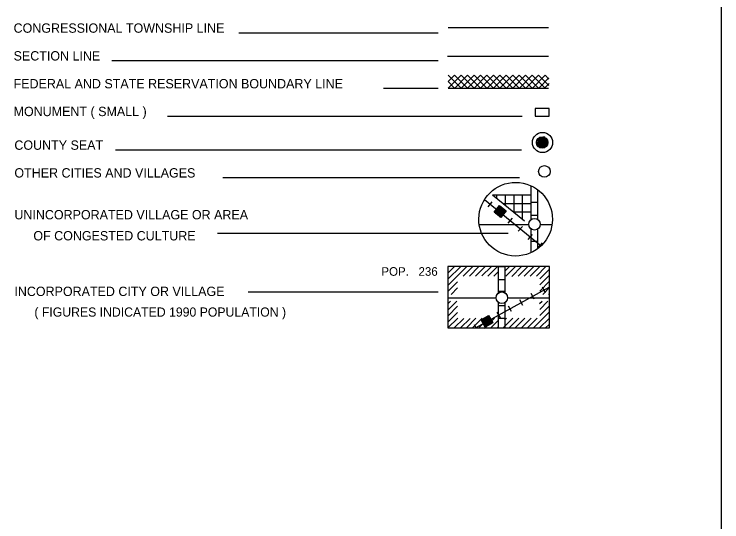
# Model space of a CAD drawing. Extents: x 1127779 to 1640420, y 16530500 to 16912710.
# Drawn here: x 1500760 to 1533618, y 16631017 to 16654588 of the extents above; entities that cross this region are included whole.
import ezdxf

# ---------------------------------------------------------------- set-up
doc = ezdxf.new("R2010")
doc.units = 0
doc.layers.add('L12', color=7, linetype='Continuous')
doc.layers.add('L23', color=7, linetype='Continuous')

msp = doc.modelspace()

# ---------------------------------------------------------------- linework, layer by layer
at = {"layer": 'L12'}
for p, q in [((1522349, 16644827), (1524651, 16644827)), ((1525195, 16644827), (1525734, 16644827)), ((1520892, 16641416), (1523136, 16641416)), ((1523675, 16641416), (1525575, 16641416))]:
    msp.add_line(p, q, dxfattribs=at)
at = {"layer": 'L23'}
for p, q in [((1533588, 16543388), (1533618, 16713878)), ((1520908, 16653968), (1525575, 16653968)), ((1511193, 16653725), (1520454, 16653725)), ((1520876, 16652642), (1525575, 16652642)), ((1505295, 16652436), (1520454, 16652436)), ((1520908, 16651750), (1521510, 16651153)), ((1520918, 16651158), (1521510, 16651750)), ((1520918, 16651454), (1521209, 16651750)), ((1521209, 16651750), (1521811, 16651153)), ((1521219, 16651158), (1521811, 16651750)), ((1521510, 16651750), (1522112, 16651153)), ((1521520, 16651158), (1522112, 16651750)), ((1521811, 16651750), (1522407, 16651153)), ((1521816, 16651158), (1522407, 16651750)), ((1522112, 16651750), (1522708, 16651153)), ((1522117, 16651158), (1522708, 16651750)), ((1522407, 16651750), (1523009, 16651153)), ((1522418, 16651158), (1523009, 16651750)), ((1522708, 16651750), (1523310, 16651153)), ((1522719, 16651158), (1523310, 16651750)), ((1523009, 16651750), (1523611, 16651153)), ((1523020, 16651158), (1523611, 16651750)), ((1523310, 16651750), (1523912, 16651153)), ((1523316, 16651158), (1523912, 16651750)), ((1523611, 16651750), (1524208, 16651153)), ((1523617, 16651158), (1524208, 16651750)), ((1523912, 16651750), (1524509, 16651153)), ((1523918, 16651158), (1524509, 16651750)), ((1524208, 16651750), (1524810, 16651153)), ((1524218, 16651158), (1524810, 16651750)), ((1524509, 16651750), (1525111, 16651153)), ((1524519, 16651158), (1525111, 16651750)), ((1524810, 16651750), (1525412, 16651153)), ((1524820, 16651158), (1525412, 16651750)), ((1525111, 16651750), (1525591, 16651269)), ((1525137, 16651174), (1525591, 16651628)), ((1525412, 16651750), (1525586, 16651576)), ((1520908, 16651454), (1521204, 16651158)), ((1525391, 16651158), (1525607, 16651370)), ((1520454, 16651143), (1517909, 16651143)), ((1520908, 16651153), (1525575, 16651153)), ((1507877, 16649854), (1524350, 16649854)), ((1505459, 16648291), (1524319, 16648291)), ((1510443, 16647003), (1524224, 16647003)), ((1524768, 16645060), (1524768, 16646617)), ((1525069, 16645060), (1525069, 16646433)), ((1522967, 16646200), (1524768, 16646200)), ((1523168, 16646052), (1523168, 16646200)), ((1523569, 16645709), (1523569, 16646200)), ((1523970, 16645408), (1523970, 16646200)), ((1524366, 16645060), (1524366, 16646200)), ((1522766, 16645635), (1522951, 16645868)), ((1523453, 16645799), (1524768, 16645799)), ((1524768, 16645852), (1525069, 16645852)), ((1523041, 16645392), (1523601, 16645450)), ((1523067, 16645419), (1523569, 16645466)), ((1523078, 16645376), (1523574, 16645424)), ((1523094, 16645445), (1523543, 16645493)), ((1523099, 16645350), (1523558, 16645403)), ((1523120, 16645477), (1523516, 16645519)), ((1523136, 16645503), (1523485, 16645545)), ((1523136, 16645329), (1523527, 16645366)), ((1523157, 16645535), (1523458, 16645561)), ((1523178, 16645561), (1523437, 16645582)), ((1523210, 16645593), (1523400, 16645609)), ((1523226, 16645619), (1523374, 16645625)), ((1523242, 16645266), (1523426, 16645503)), ((1523252, 16645640), (1523353, 16645651)), ((1523268, 16645667), (1523326, 16645667)), ((1523970, 16645403), (1524768, 16645403)), ((1523157, 16645308), (1523511, 16645345)), ((1523184, 16645287), (1523485, 16645318)), ((1523210, 16645260), (1523469, 16645292)), ((1523242, 16645234), (1523442, 16645260)), ((1523268, 16645218), (1523416, 16645234)), ((1523294, 16645192), (1523400, 16645202)), ((1523316, 16645176), (1523374, 16645176)), ((1523701, 16644885), (1523891, 16645118)), ((1524768, 16645250), (1525069, 16645250)), ((1524166, 16644510), (1524361, 16644732)), ((1510200, 16644415), (1523690, 16644415)), ((1524768, 16643518), (1524768, 16644611)), ((1525069, 16643703), (1525069, 16644611)), ((1524625, 16644125), (1524820, 16644357)), ((1524768, 16644051), (1525069, 16644051)), ((1525095, 16643745), (1525285, 16643977)), ((1520903, 16642562), (1521209, 16642879)), ((1520903, 16642282), (1521494, 16642879)), ((1520918, 16642008), (1521758, 16642858)), ((1521610, 16642419), (1522059, 16642868)), ((1521895, 16642425), (1522334, 16642868)), ((1522186, 16642419), (1522634, 16642879)), ((1522476, 16642435), (1522904, 16642858)), ((1522751, 16642425), (1523194, 16642879)), ((1523252, 16642868), (1523553, 16642868)), ((1523252, 16641649), (1523252, 16642868)), ((1523553, 16641659), (1523553, 16642868)), ((1523558, 16642668), (1523770, 16642884)), ((1523595, 16642419), (1524034, 16642868)), ((1523870, 16642409), (1524319, 16642868)), ((1524166, 16642425), (1524604, 16642868)), ((1524435, 16642419), (1524884, 16642868)), ((1524725, 16642419), (1525169, 16642868)), ((1525010, 16642419), (1525449, 16642868)), ((1525169, 16642303), (1525618, 16642752)), ((1523025, 16642425), (1523252, 16642641)), ((1525169, 16642018), (1525618, 16642467)), ((1520908, 16641728), (1521351, 16642161)), ((1523252, 16642266), (1523553, 16642266)), ((1525174, 16641733), (1525618, 16642187)), ((1521045, 16641569), (1521351, 16641886)), ((1525433, 16641649), (1525285, 16641907)), ((1525301, 16641575), (1525618, 16641902)), ((1511626, 16641691), (1520443, 16641691)), ((1523252, 16641728), (1523553, 16641728)), ((1524910, 16641358), (1524757, 16641617)), ((1525575, 16641575), (1525618, 16641617)), ((1520908, 16641157), (1521019, 16641268)), ((1520908, 16640867), (1521320, 16641268)), ((1523252, 16640017), (1523252, 16641200)), ((1523553, 16640017), (1523553, 16641200)), ((1524382, 16641068), (1524234, 16641326)), ((1525158, 16641157), (1525274, 16641268)), ((1525169, 16640883), (1525544, 16641258)), ((1520908, 16640582), (1521341, 16641025)), ((1523252, 16641068), (1523553, 16641068)), ((1523859, 16640777), (1523712, 16641036)), ((1525169, 16640592), (1525607, 16641036)), ((1520903, 16640017), (1521362, 16640466)), ((1520918, 16640307), (1521351, 16640740)), ((1521182, 16640017), (1521637, 16640460)), ((1521483, 16640027), (1521927, 16640460)), ((1521758, 16640017), (1522202, 16640466)), ((1522043, 16640017), (1522492, 16640466)), ((1522328, 16640027), (1522761, 16640460)), ((1522476, 16640334), (1522508, 16640434)), ((1522492, 16640307), (1522534, 16640450)), ((1522508, 16640286), (1522566, 16640466)), ((1522534, 16640244), (1522603, 16640492)), ((1522550, 16640207), (1522634, 16640508)), ((1522566, 16640186), (1522661, 16640524)), ((1522576, 16640149), (1522693, 16640534)), ((1522592, 16640001), (1523062, 16640476)), ((1522603, 16640117), (1522724, 16640561)), ((1522619, 16640086), (1522751, 16640566)), ((1522634, 16640059), (1522782, 16640592)), ((1522661, 16640075), (1522803, 16640561)), ((1522809, 16640191), (1522661, 16640460)), ((1522693, 16640091), (1522819, 16640534)), ((1522724, 16640112), (1522835, 16640492)), ((1522761, 16640128), (1522851, 16640466)), ((1522782, 16640144), (1522867, 16640434)), ((1523337, 16640487), (1523184, 16640751)), ((1523252, 16640466), (1523553, 16640466)), ((1523453, 16640012), (1523912, 16640476)), ((1523532, 16640387), (1523617, 16640466)), ((1523743, 16640027), (1524187, 16640466)), ((1524028, 16640017), (1524467, 16640466)), ((1524303, 16640012), (1524757, 16640466)), ((1524604, 16640033), (1525042, 16640466)), ((1524878, 16640017), (1525602, 16640751)), ((1525158, 16640017), (1525602, 16640460)), ((1522217, 16640027), (1522133, 16640170)), ((1522460, 16640365), (1522476, 16640418)), ((1522819, 16640159), (1522883, 16640408)), ((1522851, 16640186), (1522909, 16640376)), ((1522877, 16640191), (1522925, 16640344)), ((1522893, 16640027), (1523236, 16640365)), ((1522909, 16640207), (1522941, 16640318)), ((1522935, 16640228), (1522951, 16640286)), ((1525433, 16640017), (1525607, 16640186)), ((1523168, 16640012), (1523242, 16640091))]:
    msp.add_line(p, q, dxfattribs=at)
for points in [[(1525602, 16649854), (1525602, 16650208), (1524952, 16650208), (1524952, 16649854)], [(1523041, 16645392), (1523294, 16645704), (1523601, 16645450), (1523353, 16645144)], [(1522634, 16640059), (1522444, 16640402), (1522782, 16640592), (1522978, 16640249)]]:
    msp.add_lwpolyline(points, close=True, dxfattribs=at)
for points in [[(1525116, 16648819), (1525385, 16648893), (1525095, 16648809), (1525412, 16648867), (1525074, 16648761), (1525412, 16648846), (1525417, 16648851), (1525037, 16648735), (1525475, 16648819), (1525058, 16648687), (1525491, 16648766), (1525026, 16648619), (1525512, 16648735), (1525016, 16648534), (1525512, 16648677), (1525069, 16648518), (1525517, 16648634), (1525069, 16648450), (1525475, 16648576), (1525158, 16648407), (1525459, 16648518), (1525259, 16648392), (1525459, 16648471), (1525491, 16648592), (1525074, 16648492)], [(1522967, 16646200), (1524451, 16644986)], [(1522603, 16645984), (1525227, 16643835)], [(1522429, 16642868), (1520903, 16642868), (1520903, 16640017), (1525618, 16640017), (1525618, 16642868), (1522429, 16642868)], [(1522212, 16640033), (1525607, 16641918)]]:
    msp.add_lwpolyline(points, dxfattribs=at)
for centre, radius in [((1525293, 16648630), 469), ((1525276, 16648630), 269), ((1525379, 16647287), 269), ((1524920, 16644831), 269), ((1523403, 16641422), 269)]:
    msp.add_circle(centre, radius, dxfattribs=at)
msp.add_ellipse((1524043, 16645068), major_axis=(-10, -1709), ratio=0.999925, dxfattribs=at)

# ---------------------------------------------------------------- texts
for s, height, p in [('CONGRESSIONAL TOWNSHIP LINE', 433.31, (1500733, 16653725)), ('SECTION LINE', 433.31, (1500733, 16652436)), ('FEDERAL AND STATE RESERVATION BOUNDARY LINE', 433.31, (1500733, 16651143)), ('MONUMENT ( SMALL )', 433.31, (1500733, 16649854)), ('COUNTY SEAT', 433.31, (1500770, 16648291)), ('OTHER CITIES AND VILLAGES', 433.31, (1500770, 16647003)), ('UNINCORPORATED VILLAGE OR AREA', 433.31, (1500770, 16645060)), ('OF CONGESTED CULTURE', 433.31, (1501652, 16644083)), ('POP.   236', 400, (1517809, 16642441)), ('INCORPORATED CITY OR VILLAGE', 433.31, (1500770, 16641501)), ('( FIGURES INDICATED 1990 POPULATION )', 425.01, (1501700, 16640545))]:
    msp.add_text(s, height=height, dxfattribs=at).set_placement(p)

doc.saveas('drawing.dxf')
